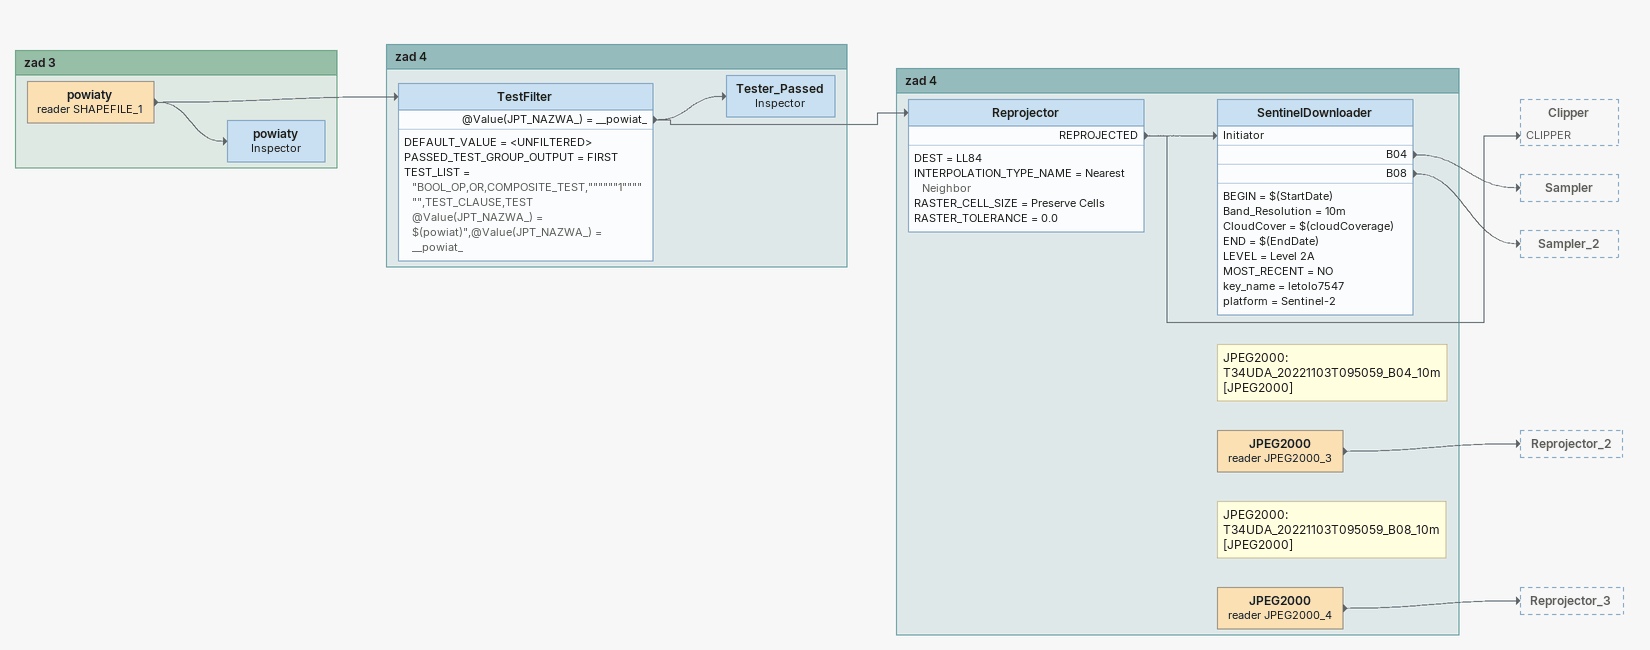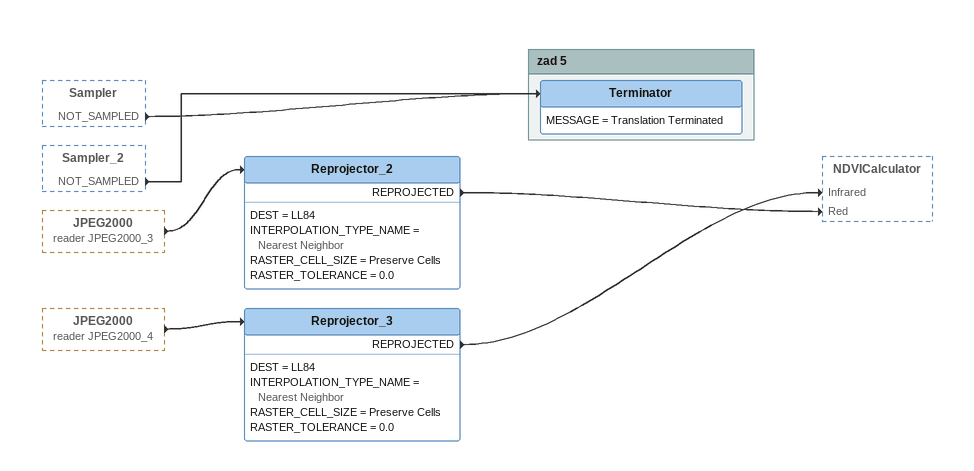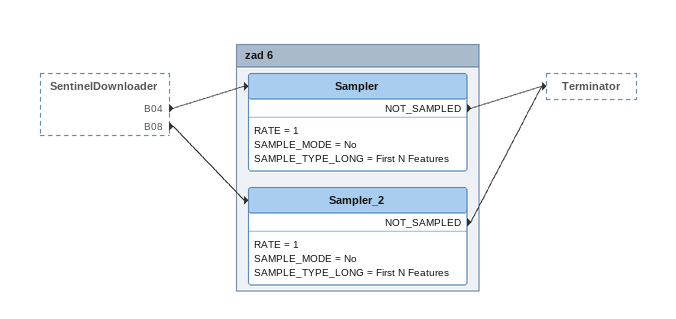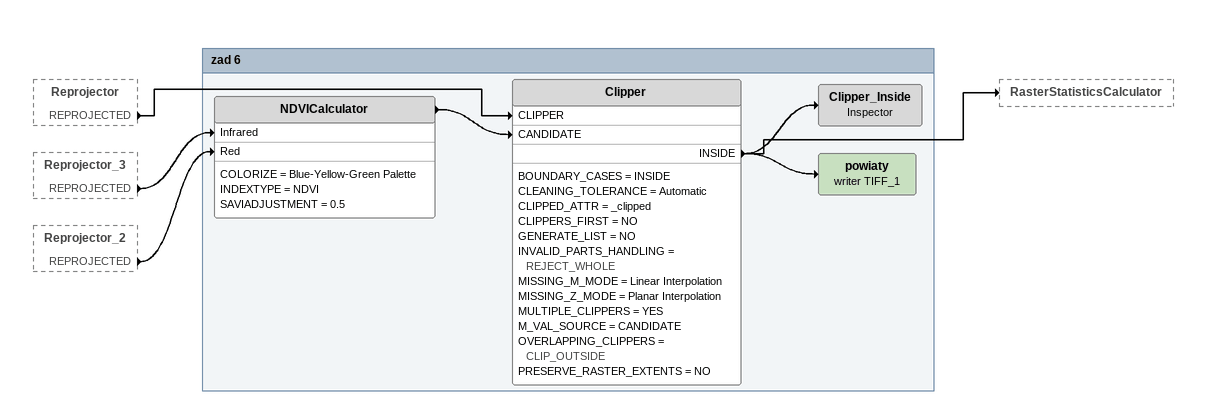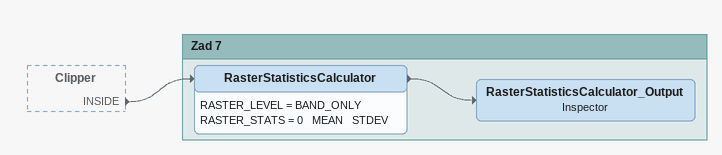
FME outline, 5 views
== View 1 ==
Bookmark: zad 3
powiaty (reader SHAPEFILE_1)
    -> powiaty
    -> TestFilter
powiaty: Inspector

Bookmark: zad 4
TestFilter
    DEFAULT_VALUE = <UNFILTERED>
    PASSED_TEST_GROUP_OUTPUT = FIRST
    TEST_LIST = "BOOL_OP,OR,COMPOSITE_TEST,""""""1"""""",TEST_CLAUSE,TEST @Value(JPT_NAZWA_) = $(powiat)",@Value(JPT_NAZWA_) = __powiat_
    @Value(JPT_NAZWA_) = __powiat_ -> Reprojector
    @Value(JPT_NAZWA_) = __powiat_ -> Tester_Passed
Tester_Passed: Inspector

Bookmark: zad 4
Reprojector
    DEST = LL84
    INTERPOLATION_TYPE_NAME = Nearest Neighbor
    RASTER_CELL_SIZE = Preserve Cells
    RASTER_TOLERANCE = 0.0
    REPROJECTED -> SentinelDownloader [Initiator]
    REPROJECTED -> Clipper [CLIPPER]
SentinelDownloader
    BEGIN = $(StartDate)
    Band_Resolution = 10m
    CloudCover = $(cloudCoverage)
    END = $(EndDate)
    LEVEL = Level 2A
    MOST_RECENT = NO
    key_name = letolo7547
    platform = Sentinel-2
    B04 -> Sampler
    B08 -> Sampler_2
Note: JPEG2000: T34UDA_20221103T095059_B04_10m [JPEG2000]
JPEG2000 (reader JPEG2000_3)
    -> Reprojector_2
Note: JPEG2000: T34UDA_20221103T095059_B08_10m [JPEG2000]
JPEG2000 (reader JPEG2000_4)
    -> Reprojector_3

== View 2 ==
Sampler [outside]
    NOT_SAMPLED -> Terminator
Sampler_2 [outside]
    NOT_SAMPLED -> Terminator
JPEG2000 (reader JPEG2000_3) [outside]
    -> Reprojector_2
JPEG2000 (reader JPEG2000_4) [outside]
    -> Reprojector_3
Reprojector_2
    DEST = LL84
    INTERPOLATION_TYPE_NAME = Nearest Neighbor
    RASTER_CELL_SIZE = Preserve Cells
    RASTER_TOLERANCE = 0.0
    REPROJECTED -> NDVICalculator [Red]
Reprojector_3
    DEST = LL84
    INTERPOLATION_TYPE_NAME = Nearest Neighbor
    RASTER_CELL_SIZE = Preserve Cells
    RASTER_TOLERANCE = 0.0
    REPROJECTED -> NDVICalculator [Infrared]

Bookmark: zad 5
Terminator
    MESSAGE = Translation Terminated

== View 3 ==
SentinelDownloader [outside]
    B04 -> Sampler
    B08 -> Sampler_2

Bookmark: zad 6
Sampler
    RATE = 1
    SAMPLE_MODE = No
    SAMPLE_TYPE_LONG = First N Features
    NOT_SAMPLED -> Terminator
Sampler_2
    RATE = 1
    SAMPLE_MODE = No
    SAMPLE_TYPE_LONG = First N Features
    NOT_SAMPLED -> Terminator

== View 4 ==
Reprojector [outside]
    REPROJECTED -> Clipper [CLIPPER]
Reprojector_3 [outside]
    REPROJECTED -> NDVICalculator [Infrared]
Reprojector_2 [outside]
    REPROJECTED -> NDVICalculator [Red]

Bookmark: zad 6
NDVICalculator
    COLORIZE = Blue-Yellow-Green Palette
    INDEXTYPE = NDVI
    SAVIADJUSTMENT = 0.5
    -> Clipper [CANDIDATE]
Clipper
    BOUNDARY_CASES = INSIDE
    CLEANING_TOLERANCE = Automatic
    CLIPPED_ATTR = _clipped
    CLIPPERS_FIRST = NO
    GENERATE_LIST = NO
    INVALID_PARTS_HANDLING = REJECT_WHOLE
    MISSING_M_MODE = Linear Interpolation
    MISSING_Z_MODE = Planar Interpolation
    MULTIPLE_CLIPPERS = YES
    M_VAL_SOURCE = CANDIDATE
    OVERLAPPING_CLIPPERS = CLIP_OUTSIDE
    PRESERVE_RASTER_EXTENTS = NO
    INSIDE -> powiaty (writer TIFF_1)
    INSIDE -> Clipper_Inside
    INSIDE -> RasterStatisticsCalculator
Clipper_Inside: Inspector
powiaty (writer TIFF_1)

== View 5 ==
Clipper [outside]
    INSIDE -> RasterStatisticsCalculator

Bookmark: Zad 7
RasterStatisticsCalculator
    RASTER_LEVEL = BAND_ONLY
    RASTER_STATS = 0   MEAN   STDEV
    -> RasterStatisticsCalculator_Output
RasterStatisticsCalculator_Output: Inspector
